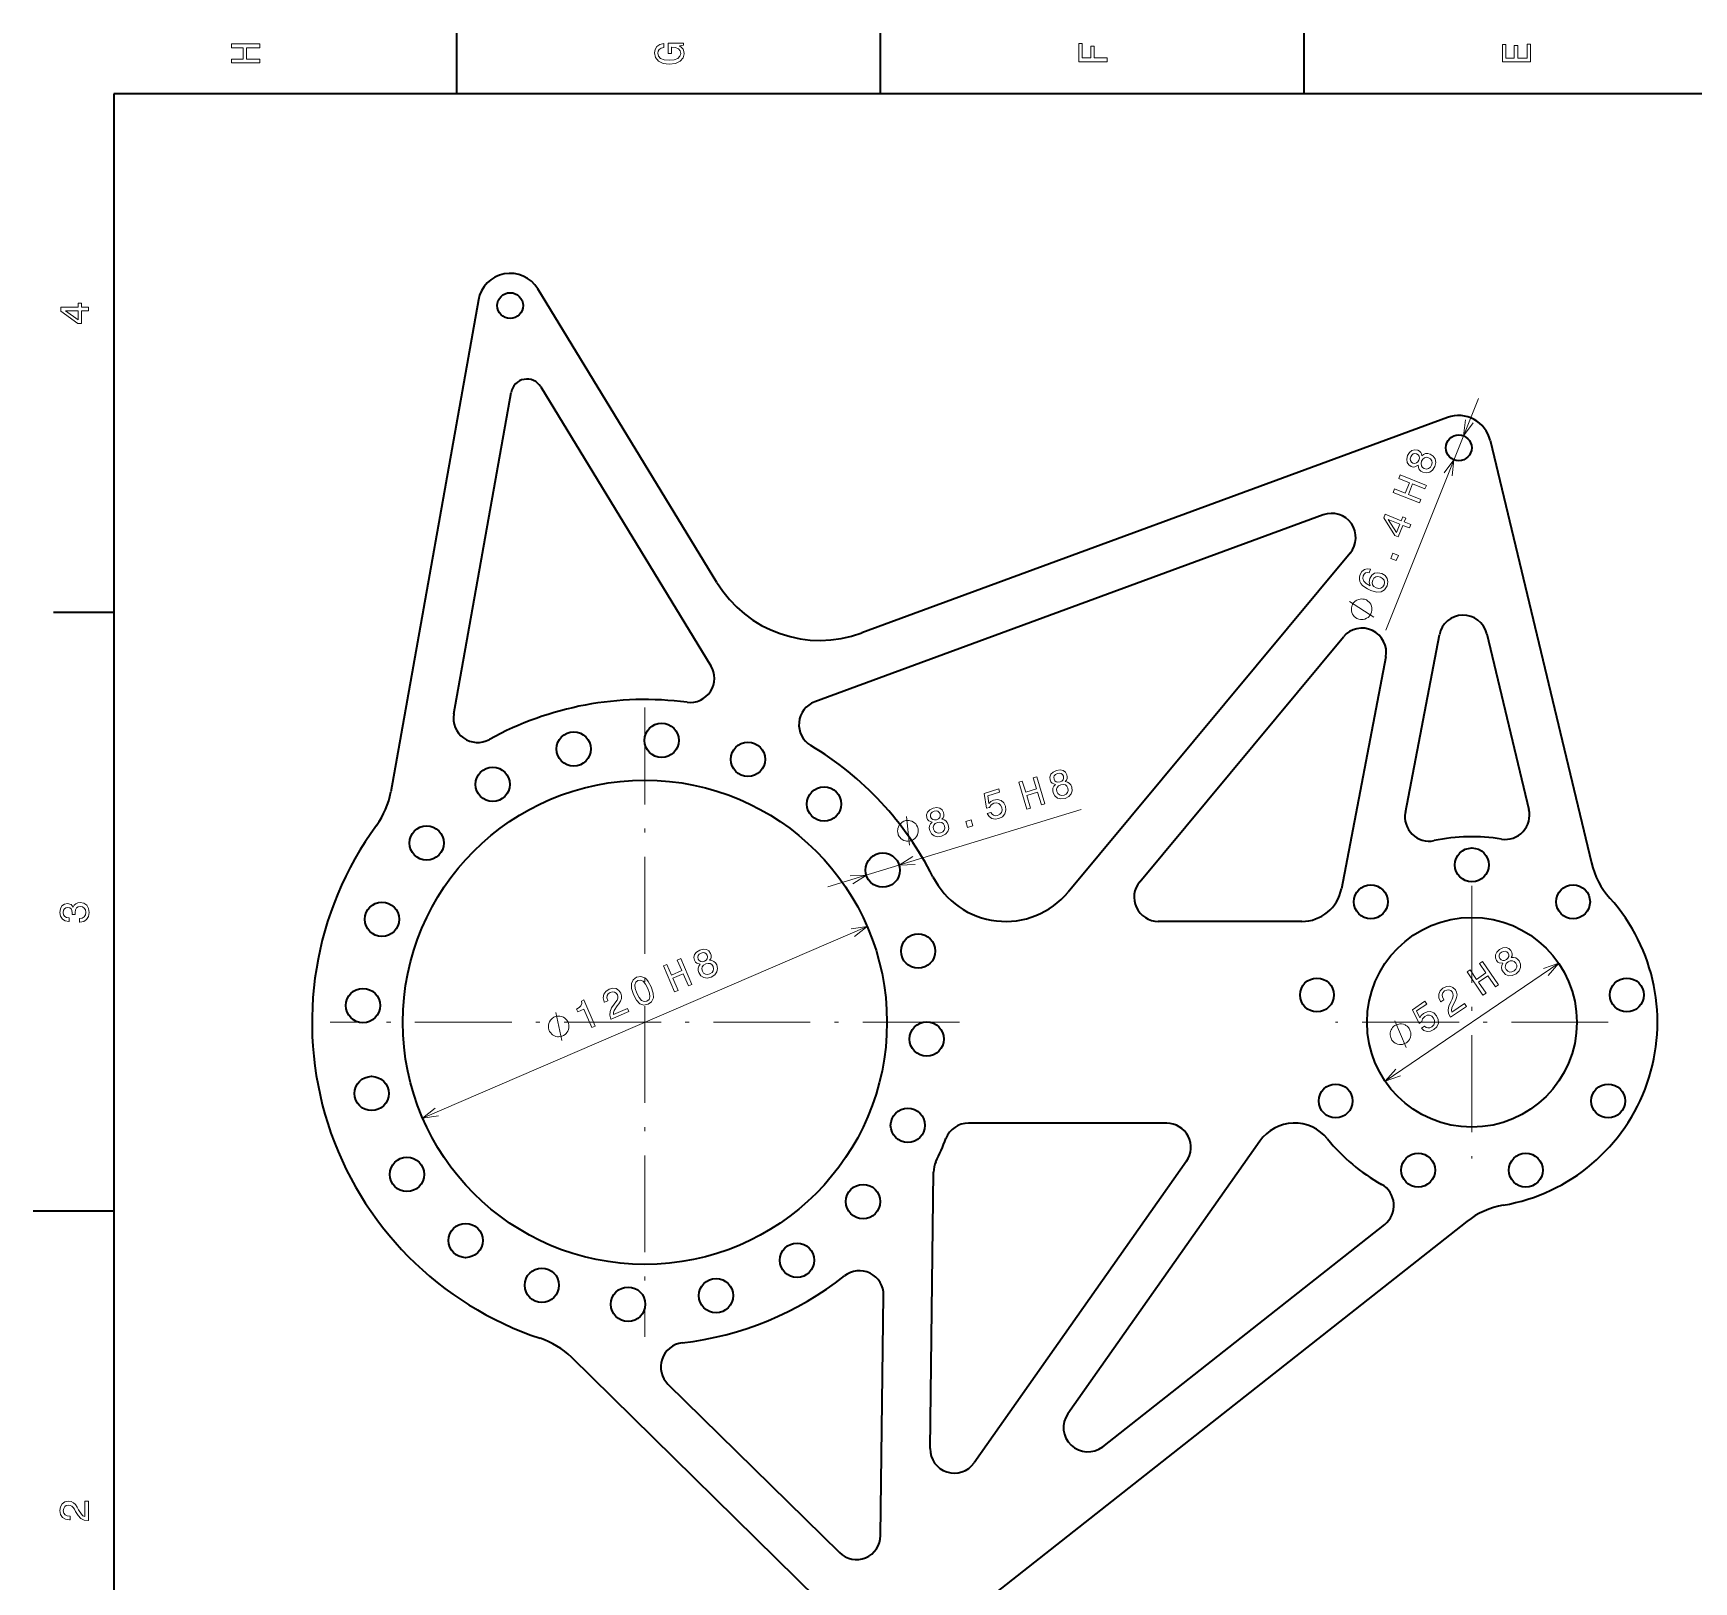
# Model space of a CAD drawing. Extents: x 0 to 420, y 0 to 297.
# Drawn here: x 0 to 205.8, y 102.6 to 294.5 of the extents above; entities that cross this region are included whole.
import ezdxf

# ---------------------------------------------------------------- set-up
doc = ezdxf.new("R2010")
doc.units = 0
doc.linetypes.add('DASHDOT', pattern=[18.5, 12, -3, 0.5, -3])

msp = doc.modelspace()

# ---------------------------------------------------------------- linework, layer by layer
at = {"color": 7, "lineweight": 35}
for p, q in [((52.5, 287), (52.5, 294.5)), ((105, 287), (105, 294.5)), ((157.5, 287), (157.5, 294.5)), ((410, 287), (10, 287)), ((10, 287), (10, 10)), ((55.170738, 261.4422), (44.320633, 200.481354)), ((84.718437, 226.441376), (62.523613, 262.824371)), ((52.132698, 210.132538), (59.226707, 249.989944)), ((62.903145, 250.681046), (83.986282, 216.120392)), ((175.292709, 246.869232), (102.700859, 220.174789)), ((180.563171, 244.046982), (193.112152, 191.668442)), ((159.877045, 234.807556), (96.860023, 211.634094)), ((163.218475, 230.072968), (128.258209, 188.06076)), ((10, 222.699997), (2.5, 222.699997)), ((137.133377, 189.345963), (162.382828, 219.688568)), ((170.053513, 197.944855), (174.270508, 219.950317)), ((180.134323, 220.084656), (185.35466, 198.295395)), ((167.635239, 217.205017), (162.131699, 188.485992)), ((157.221054, 184.427032), (139.439392, 184.427032)), ((140.4758, 159.427032), (115.913391, 159.427032)), ((152.027557, 157.197998), (128.233002, 123.418304)), ((142.928421, 154.699402), (116.607101, 117.332611)), ((111.154716, 119.097267), (111.577866, 153.373245)), ((10, 148.5), (0, 148.5)), ((177.689362, 147.256775), (109.351395, 93.430183)), ((132.541901, 119.333939), (167.494217, 146.864212)), ((105.021088, 108.309601), (105.388763, 138.09285)), ((104.073929, 93.718292), (66.705559, 130.40863)), ((78.666031, 127.07383), (99.919502, 106.205986))]:
    msp.add_line(p, q, dxfattribs=at)
at = {"color": 7, "lineweight": 13}
for p, q in [((167.643677, 220.530945), (179.123489, 249.243347)), ((98.47612, 188.701553), (129.884155, 198.300461)), ((48.249084, 160.064606), (103.359253, 183.789459)), ((167.55336, 164.618134), (189.054977, 179.235931))]:
    msp.add_line(p, q, dxfattribs=at)
at = {"color": 7, "linetype": 'DASHDOT', "lineweight": 13}
for p, q in [((75.804169, 210.927032), (75.804169, 132.927032)), ((178.304169, 188.827026), (178.304169, 155.027039)), ((114.804169, 171.927032), (36.804169, 171.927032)), ((195.204163, 171.927032), (161.404175, 171.927032))]:
    msp.add_line(p, q, dxfattribs=at)
at = {"color": 7, "lineweight": 13}
for points in [[(28.083214, 290.829987), (28.083214, 291.299011), (26.439121, 291.299011), (26.439121, 292.701019), (28.083214, 292.701019), (28.083214, 293.164978), (24.583214, 293.164978), (24.583214, 292.701019), (26.010447, 292.701019), (26.010447, 291.299011), (24.583214, 291.299011), (24.583214, 290.829987)], [(80.114197, 292.922913), (80.583214, 293.008667), (80.583214, 293.260803), (78.692001, 293.260803), (78.692001, 291.984863), (79.120682, 291.984863), (79.120682, 292.771606), (79.15094, 292.771606), (79.614914, 292.71109), (79.957855, 292.549713), (80.174713, 292.302612), (80.245316, 291.994965), (80.154541, 291.652039), (79.882202, 291.384735), (79.433357, 291.213257), (78.818085, 291.15274), (78.207855, 291.208221), (77.759003, 291.3797), (77.486671, 291.652039), (77.390854, 292.020172), (77.441284, 292.272339), (77.582497, 292.479126), (77.819527, 292.630402), (78.137245, 292.716156), (78.137245, 293.215424), (77.653099, 293.08429), (77.289986, 292.837189), (77.068085, 292.489197), (76.987396, 292.050446), (77.113472, 291.475525), (77.481628, 291.041779), (78.0616, 290.764404), (78.833214, 290.668579), (79.609871, 290.764404), (80.189842, 291.041779), (80.557999, 291.450287), (80.679039, 291.964691), (80.638687, 292.252167), (80.537827, 292.509369), (80.361313, 292.731262)], [(133.083206, 290.966156), (133.083206, 291.43515), (131.474411, 291.43515), (131.474411, 292.907776), (131.055832, 292.907776), (131.055832, 291.43515), (130.006836, 291.43515), (130.006836, 293.245697), (129.583206, 293.245697), (129.583206, 290.966156)], [(185.583206, 290.940918), (185.583206, 293.159943), (185.159576, 293.159943), (185.159576, 291.404907), (183.974411, 291.404907), (183.974411, 292.968292), (183.555832, 292.968292), (183.555832, 291.404907), (182.506836, 291.404907), (182.506836, 293.119598), (182.083206, 293.119598), (182.083206, 290.940918)], [(6.833213, 260.077362), (6.833213, 260.53125), (5.965778, 260.53125), (5.965778, 261.030548), (5.56232, 261.030548), (5.56232, 260.53125), (3.408862, 260.53125), (3.408862, 260.072327), (5.521974, 258.539185), (5.965778, 258.539185), (5.965778, 260.077362)], [(5.56232, 258.96283), (3.993876, 260.077362), (5.56232, 260.077362)], [(171.628494, 240.965363), (171.664124, 240.674118), (171.781235, 240.437195), (171.969498, 240.242432), (172.232681, 240.099182), (172.679398, 240.007477), (173.088638, 240.093704), (173.435104, 240.362534), (173.705688, 240.80835), (173.815186, 241.313141), (173.749557, 241.746735), (173.512573, 242.091339), (173.127625, 242.33757), (172.836365, 242.410583), (172.567596, 242.403976), (172.317566, 242.308411), (172.092819, 242.126709), (172.055328, 242.358948), (171.953217, 242.551849), (171.797729, 242.706345), (171.579514, 242.826187), (171.217072, 242.884201), (170.871521, 242.79425), (170.570938, 242.545074), (170.338745, 242.15451), (170.235809, 241.706863), (170.281754, 241.319153), (170.46817, 241.011078), (170.772552, 240.807892), (171.011383, 240.739563), (171.230515, 240.744293)], [(170.987885, 241.237793), (170.796829, 241.357635), (170.682541, 241.533661), (170.65535, 241.750946), (170.713379, 242.00473), (170.844452, 242.223907), (171.013931, 242.362518), (171.218094, 242.411255), (171.440979, 242.371033), (171.634857, 242.244629), (171.753815, 242.066711), (171.790375, 241.845703), (171.729538, 241.59845), (171.596588, 241.374603), (171.422424, 241.237854), (171.213593, 241.19101)], [(172.403046, 240.55249), (172.171707, 240.693863), (172.038696, 240.904556), (172.00119, 241.163956), (172.071396, 241.461777), (172.223999, 241.721222), (172.430008, 241.88327), (172.671616, 241.944183), (172.938522, 241.891769), (173.186722, 241.73822), (173.333786, 241.521912), (173.380646, 241.258759), (173.312332, 240.965622), (173.157852, 240.701508), (172.942474, 240.543213), (172.686829, 240.487915)], [(171.79068, 236.290359), (171.964798, 236.725861), (170.438202, 237.336227), (170.958694, 238.638046), (172.485291, 238.027679), (172.657547, 238.458496), (169.407669, 239.757874), (169.235428, 239.327042), (170.560654, 238.79718), (170.040161, 237.495361), (168.714935, 238.025223), (168.540802, 237.589722)], [(170.551224, 233.190338), (170.719727, 233.611786), (169.914291, 233.933823), (170.09964, 234.397415), (169.725021, 234.547211), (169.539658, 234.083603), (167.5401, 234.883057), (167.36972, 234.456924), (168.76265, 232.248871), (169.174744, 232.084106), (169.745789, 233.51236)], [(168.957382, 232.627258), (167.91481, 234.244431), (169.371155, 233.662155)], [(168.932068, 229.14064), (169.190445, 229.786865), (168.492706, 230.065842), (168.234344, 229.419617)], [(165.749435, 228.067856), (165.334564, 228.130539), (164.971207, 228.036835), (164.665955, 227.789551), (164.440308, 227.401794), (164.362625, 227.112396), (164.35611, 226.838013), (164.417023, 226.569244), (164.551926, 226.308914), (164.753311, 226.06546), (165.025864, 225.83699), (165.369598, 225.62352), (165.77887, 225.438156), (166.473785, 225.247223), (167.047867, 225.283829), (167.486115, 225.537689), (167.786652, 226.00412), (167.883972, 226.49205), (167.802429, 226.926575), (167.545776, 227.289886), (167.137421, 227.545502), (166.660721, 227.643753), (166.232758, 227.565033), (165.884415, 227.318665), (165.64473, 226.936539), (165.560516, 226.454224), (165.694504, 226.01503), (165.207474, 226.291214), (164.897446, 226.588974), (164.769104, 226.906433), (164.821487, 227.254822), (164.95256, 227.473984), (165.122055, 227.61261), (165.332764, 227.664154), (165.577194, 227.637039)], [(166.960495, 227.089386), (167.234909, 226.919922), (167.407257, 226.698944), (167.472855, 226.428299), (167.414841, 226.147339), (167.257553, 225.889771), (167.028122, 225.737091), (166.749054, 225.691162), (166.437195, 225.766968), (166.165573, 225.929886), (165.99791, 226.148987), (165.943542, 226.420578), (166.008118, 226.731506), (166.160736, 226.963776), (166.377045, 227.11084), (166.649567, 227.153961)], [(165.114532, 224.306351), (165.00621, 224.34967), (164.767899, 224.382126), (164.58374, 224.392929), (164.453766, 224.38208), (164.247955, 224.338715), (164.020493, 224.241196), (163.847198, 224.122009), (163.74971, 224.035339), (163.630585, 223.894501), (163.489792, 223.699493), (163.446487, 223.591171), (163.403168, 223.482849), (163.370712, 223.244537), (163.359909, 223.060379), (163.370758, 222.930389), (163.414124, 222.724579), (163.511642, 222.497131), (163.630829, 222.323822), (163.717499, 222.226349), (163.858337, 222.107208), (164.053345, 221.966431), (164.161667, 221.923111), (164.270004, 221.879807), (164.508316, 221.847351), (164.692459, 221.836548), (164.822449, 221.847397), (165.028259, 221.890747), (165.255707, 221.988281), (165.429016, 222.107452), (165.526489, 222.194138), (165.645615, 222.334976), (165.786407, 222.529968), (165.829727, 222.638306), (165.873032, 222.746628), (165.905487, 222.98494), (165.91629, 223.169098), (165.905441, 223.299072), (165.862091, 223.504883), (165.764557, 223.732346), (165.64537, 223.90564), (165.558701, 224.003113), (165.417862, 224.122253), (165.22287, 224.263046)], [(123.156052, 198.335541), (123.604591, 198.472626), (123.124069, 200.044922), (124.464859, 200.454697), (124.945389, 198.882401), (125.389107, 199.018005), (124.36615, 202.365173), (123.922424, 202.229568), (124.339569, 200.864655), (122.998779, 200.45488), (122.581635, 201.819794), (122.133087, 201.682709)], [(126.698547, 201.390488), (126.493851, 201.180267), (126.382523, 200.940582), (126.348648, 200.671814), (126.401855, 200.376953), (126.610207, 199.971283), (126.933777, 199.706299), (127.360352, 199.60463), (127.877357, 199.672989), (128.339417, 199.903854), (128.636292, 200.226624), (128.756439, 200.627213), (128.707245, 201.081512), (128.581696, 201.354279), (128.408188, 201.559662), (128.177078, 201.694687), (127.894653, 201.756042), (128.0522, 201.930756), (128.138611, 202.13118), (128.161636, 202.349152), (128.118347, 202.59433), (127.936523, 202.913177), (127.649933, 203.12619), (127.267433, 203.204407), (126.817551, 203.140747), (126.404114, 202.940552), (126.130692, 202.661865), (126.007309, 202.323578), (126.039627, 201.95903), (126.135971, 201.730072), (126.276917, 201.56221)], [(126.509598, 202.060486), (126.483337, 202.284485), (126.548965, 202.483841), (126.701286, 202.641144), (126.935471, 202.754898), (127.188416, 202.790009), (127.402641, 202.744751), (127.568512, 202.616135), (127.676773, 202.417191), (127.699692, 202.18689), (127.635529, 201.982712), (127.48616, 201.815765), (127.255325, 201.708298), (126.997559, 201.671722), (126.78186, 201.721802), (126.614517, 201.85524)], [(118.235046, 197.786087), (118.462021, 197.423035), (118.792686, 197.186584), (119.198898, 197.099792), (119.664734, 197.163055), (120.12532, 197.398743), (120.434113, 197.751526), (120.560295, 198.201416), (120.504532, 198.711731), (120.285454, 199.135208), (119.94635, 199.416534), (119.51535, 199.532669), (119.022453, 199.47168), (118.678421, 199.303253), (118.447327, 199.058594), (118.306732, 200.00177), (119.772926, 200.449875), (119.652054, 200.845352), (117.862717, 200.298508), (118.139893, 198.442566), (118.525726, 198.560486), (118.736183, 198.87265), (119.068024, 199.063721), (119.392914, 199.105011), (119.676414, 199.022903), (119.898148, 198.83226), (120.044067, 198.544632), (120.083878, 198.224564), (120.00177, 197.941071), (119.811134, 197.71933), (119.523499, 197.57341), (119.257561, 197.529053), (119.025909, 197.579544), (118.828156, 197.708954), (118.683586, 197.923172)], [(126.861908, 200.528091), (126.827194, 200.796982), (126.908104, 201.032654), (127.086815, 201.22438), (127.36293, 201.356232), (127.660751, 201.39978), (127.916115, 201.340714), (128.114944, 201.190536), (128.241302, 200.949661), (128.277084, 200.660004), (128.200592, 200.409882), (128.024841, 200.208496), (127.75354, 200.078125), (127.450897, 200.033096), (127.192581, 200.101807), (126.989334, 200.266449)], [(111.402847, 196.71582), (111.198135, 196.5056), (111.086823, 196.265915), (111.05294, 195.997162), (111.106148, 195.702286), (111.314507, 195.296616), (111.638069, 195.031631), (112.064651, 194.929977), (112.581657, 194.998337), (113.043724, 195.229202), (113.340591, 195.551956), (113.460747, 195.952545), (113.411545, 196.40686), (113.285995, 196.679626), (113.112488, 196.884995), (112.881371, 197.020035), (112.598953, 197.081375), (112.756493, 197.256088), (112.842896, 197.456512), (112.865929, 197.6745), (112.822639, 197.919678), (112.640816, 198.238525), (112.354233, 198.451523), (111.971725, 198.529739), (111.521851, 198.46608), (111.108406, 198.2659), (110.834984, 197.987213), (110.711609, 197.648911), (110.743919, 197.284378), (110.840263, 197.05542), (110.981209, 196.887558)], [(111.213898, 197.385818), (111.187622, 197.609818), (111.253258, 197.809174), (111.405579, 197.966476), (111.639771, 198.080231), (111.892708, 198.115356), (112.106934, 198.070084), (112.272804, 197.941467), (112.381065, 197.742523), (112.403992, 197.512222), (112.339828, 197.308044), (112.19046, 197.141098), (111.959625, 197.033646), (111.701859, 196.997055), (111.486153, 197.04715), (111.31881, 197.180573)], [(109.632637, 196.032425), (109.598541, 196.143997), (109.474556, 196.350098), (109.367622, 196.500397), (109.27774, 196.594925), (109.115021, 196.72818), (108.896515, 196.844391), (108.695053, 196.904816), (108.566429, 196.926514), (108.382027, 196.931152), (108.14183, 196.918732), (108.030258, 196.884644), (107.918686, 196.85054), (107.712593, 196.726547), (107.562279, 196.619614), (107.467758, 196.529739), (107.334503, 196.36702), (107.218292, 196.148514), (107.157867, 195.947052), (107.136177, 195.818436), (107.131538, 195.634018), (107.143951, 195.393829), (107.178047, 195.282257), (107.212151, 195.170685), (107.336128, 194.964584), (107.443062, 194.814285), (107.532951, 194.719757), (107.695671, 194.586487), (107.914177, 194.470276), (108.115631, 194.409866), (108.244255, 194.388168), (108.428665, 194.38353), (108.668854, 194.39595), (108.780426, 194.430038), (108.891998, 194.464142), (109.098099, 194.588135), (109.248405, 194.695068), (109.342926, 194.784943), (109.476189, 194.947662), (109.5924, 195.166168), (109.652824, 195.36763), (109.674507, 195.496246), (109.679146, 195.680664), (109.66674, 195.920853)], [(111.566216, 195.853439), (111.531494, 196.122314), (111.612404, 196.357986), (111.791115, 196.549713), (112.06723, 196.681564), (112.365051, 196.725128), (112.620415, 196.666046), (112.819237, 196.515884), (112.945595, 196.274994), (112.981377, 195.985352), (112.9049, 195.735214), (112.729126, 195.533844), (112.45784, 195.403458), (112.15519, 195.358429), (111.896889, 195.427139), (111.693634, 195.591782)], [(115.792274, 196.085022), (116.457855, 196.288437), (116.23822, 197.007065), (115.572647, 196.80365)], [(5.733789, 184.329117), (5.769093, 184.329117), (6.253242, 184.409805), (6.616354, 184.646835), (6.848343, 185.020035), (6.934078, 185.514282), (6.848343, 186.038773), (6.626441, 186.432144), (6.273415, 186.684311), (5.819525, 186.775085), (5.521974, 186.734741), (5.2799, 186.623795), (5.0933, 186.44223), (4.957133, 186.20015), (4.684798, 186.527969), (4.251081, 186.643967), (3.857709, 186.568314), (3.560158, 186.351456), (3.373559, 185.998428), (3.307997, 185.514282), (3.388689, 185.060394), (3.610591, 184.712402), (3.963617, 184.485458), (4.432637, 184.409805), (4.467939, 184.409805), (4.467939, 184.858658), (4.145173, 184.899002), (3.913184, 185.030121), (3.771974, 185.241943), (3.721542, 185.53949), (3.761888, 185.801743), (3.867795, 185.993378), (4.039265, 186.109375), (4.271254, 186.15477), (4.518372, 186.109375), (4.684798, 185.988342), (4.785663, 185.77652), (4.815922, 185.489059), (4.810879, 185.292374), (5.209294, 185.292374), (5.199208, 185.53949), (5.244596, 185.857224), (5.365634, 186.094254), (5.56232, 186.235458), (5.819525, 186.285889), (6.112032, 186.230423), (6.328891, 186.084167), (6.465058, 185.852173), (6.510447, 185.54454), (6.460014, 185.226807), (6.308718, 184.994827), (6.066643, 184.848572), (5.733789, 184.793091)], [(182.145523, 179.237762), (182.012207, 178.976379), (181.976822, 178.714478), (182.024002, 178.447739), (182.162094, 178.181824), (182.481186, 177.856003), (182.868668, 177.698654), (183.306229, 177.727798), (183.779846, 177.946106), (184.152878, 178.303391), (184.340927, 178.699554), (184.337128, 179.117752), (184.155685, 179.537155), (183.955017, 179.760529), (183.7285, 179.90535), (183.467773, 179.965942), (183.179855, 179.940948), (183.278625, 180.154465), (183.301834, 180.371475), (183.259323, 180.586517), (183.145416, 180.807892), (182.877365, 181.05864), (182.540588, 181.177277), (182.152069, 181.138794), (181.74118, 180.944824), (181.405518, 180.631241), (181.226822, 180.284119), (181.209091, 179.924469), (181.347855, 179.585815), (181.507645, 179.39563), (181.691956, 179.277008)], [(79.490433, 175.691422), (79.921227, 175.876877), (79.271126, 177.386978), (80.558884, 177.94136), (81.208984, 176.431259), (81.635147, 176.614716), (80.251198, 179.829468), (79.825035, 179.646011), (80.389381, 178.335098), (79.101624, 177.780716), (78.537277, 179.091629), (78.106483, 178.906174)], [(82.676437, 179.116516), (82.496033, 178.885117), (82.411682, 178.634659), (82.407486, 178.3638), (82.492722, 178.076553), (82.744308, 177.696182), (83.094986, 177.468292), (83.530151, 177.414032), (84.036537, 177.538696), (84.47049, 177.818848), (84.730164, 178.172241), (84.805649, 178.583588), (84.706917, 179.029755), (84.5522, 179.287109), (84.357216, 179.472214), (84.112679, 179.58107), (83.825233, 179.611069), (83.962662, 179.802002), (84.026558, 180.010712), (84.025536, 180.229889), (83.95562, 180.468842), (83.739914, 180.765823), (83.431694, 180.946106), (83.042915, 180.981888), (82.60273, 180.869263), (82.213753, 180.624939), (81.972542, 180.317947), (81.887024, 179.968155), (81.959129, 179.60936), (82.080002, 179.392349), (82.238525, 179.240967)], [(82.415146, 179.761749), (82.364456, 179.981506), (82.407829, 180.186874), (82.541977, 180.359924), (82.76226, 180.498688), (83.009827, 180.56134), (83.22773, 180.539841), (83.406708, 180.430206), (83.53614, 180.244324), (83.58419, 180.017929), (83.542809, 179.807953), (83.412651, 179.625626), (83.195, 179.4935), (82.94281, 179.428848), (82.722908, 179.454987), (82.541939, 179.569244)], [(82.933418, 178.277252), (82.869423, 178.54071), (82.923988, 178.783829), (83.080589, 178.994003), (83.340569, 179.155334), (83.631828, 179.231308), (83.89212, 179.200607), (84.106224, 179.073151), (84.258232, 178.84758), (84.325577, 178.563599), (84.276993, 178.306595), (84.124382, 178.087143), (83.869026, 177.927795), (83.573143, 177.849838), (83.308861, 177.889801), (83.088776, 178.031158)], [(179.665909, 175.271225), (180.053772, 175.534912), (179.129425, 176.894562), (180.288879, 177.6828), (181.213226, 176.323166), (181.596924, 176.58403), (179.62915, 179.47847), (179.245438, 179.217621), (180.047867, 178.037308), (178.888412, 177.249069), (178.085999, 178.429367), (177.69812, 178.16568)], [(181.766754, 179.821823), (181.675354, 180.028015), (181.679047, 180.237869), (181.777985, 180.433197), (181.968018, 180.611176), (182.199234, 180.719574), (182.417252, 180.739731), (182.613754, 180.665985), (182.776047, 180.507996), (182.866119, 180.2948), (182.86525, 180.080765), (182.771988, 179.87709), (182.583298, 179.706131), (182.347916, 179.594894), (182.127045, 179.578903), (181.927704, 179.65683)], [(182.556808, 178.462357), (182.444077, 178.708923), (182.451599, 178.957977), (182.565567, 179.194016), (182.790283, 179.401672), (183.061874, 179.531433), (183.323273, 179.550583), (183.557648, 179.465988), (183.749619, 179.273285), (183.869537, 179.007202), (183.870514, 178.745636), (183.762222, 178.501266), (183.541672, 178.296448), (183.265915, 178.163849), (182.99884, 178.153046), (182.755966, 178.250153)], [(74.37674, 175.351334), (74.759315, 174.653976), (75.200371, 174.228897), (75.683388, 174.063477), (76.209015, 174.168961), (76.642258, 174.476257), (76.854073, 174.940811), (76.843811, 175.551361), (76.604836, 176.310516), (76.219635, 177.001236), (76.007988, 177.250549), (75.781219, 177.432953), (75.298195, 177.598373), (74.775208, 177.499527), (74.339325, 177.185593), (74.129509, 176.7164), (74.135139, 176.103867)], [(74.821434, 175.54277), (74.617203, 176.119217), (74.559517, 176.572083), (74.66626, 176.898056), (74.94072, 177.115051), (75.282349, 177.163284), (75.592506, 177.016785), (75.881798, 176.663635), (76.160149, 176.11908), (76.366379, 175.537994), (76.424072, 175.085144), (76.317322, 174.759155), (76.045486, 174.548798), (75.701233, 174.493942), (75.391083, 174.640442), (75.101784, 174.993591)], [(71.607323, 172.297745), (73.816887, 173.248962), (73.645386, 173.647339), (71.89904, 172.895538), (71.902596, 173.155121), (71.991585, 173.407578), (72.364174, 173.957809), (72.577652, 174.214432), (72.797623, 174.545242), (72.915634, 174.870575), (72.92305, 175.197723), (72.835754, 175.528015), (72.589508, 175.883224), (72.240181, 176.095215), (71.822899, 176.146194), (71.36219, 176.030228), (70.951393, 175.76004), (70.70697, 175.396744), (70.638824, 174.955597), (70.762123, 174.465103), (70.790047, 174.400253), (71.211578, 174.581726), (71.195618, 174.61879), (71.101715, 174.951721), (71.127075, 175.237183), (71.262444, 175.471161), (71.504539, 175.635773), (71.793152, 175.705109), (72.042198, 175.675064), (72.249672, 175.550247), (72.393707, 175.343201), (72.453018, 175.116165), (72.442772, 174.897614), (72.362343, 174.6763), (72.218353, 174.4496), (72.008865, 174.183716), (71.678543, 173.70108), (71.490532, 173.257767), (71.460152, 172.80542), (71.601341, 172.311646)], [(175.657883, 172.546387), (177.647293, 173.89888), (177.403442, 174.257553), (175.8311, 173.188599), (175.785431, 173.444168), (175.824982, 173.708908), (176.086624, 174.319748), (176.24762, 174.612167), (176.40097, 174.978638), (176.455215, 175.320435), (176.400528, 175.643066), (176.252274, 175.950851), (175.943192, 176.252991), (175.560028, 176.394989), (175.140656, 176.366013), (174.710251, 176.164871), (174.358063, 175.821777), (174.186874, 175.418762), (174.203506, 174.972702), (174.41748, 174.514435), (174.457184, 174.456039), (174.836716, 174.714066), (174.814026, 174.747437), (174.658752, 175.056564), (174.629593, 175.341644), (174.718201, 175.597031), (174.924744, 175.804535), (175.194992, 175.927277), (175.445221, 175.944931), (175.672577, 175.861664), (175.853226, 175.685654), (175.954453, 175.473953), (175.985794, 175.257431), (175.94873, 175.024902), (175.850281, 174.775009), (175.694946, 174.474258), (175.462021, 173.937805), (175.361389, 173.466904), (175.417221, 173.016998), (175.649384, 172.558899)], [(69.222656, 171.271149), (69.644188, 171.452621), (68.250267, 174.690536), (67.935272, 174.554932), (67.973534, 174.236481), (67.888542, 173.974762), (67.681625, 173.753922), (67.345535, 173.565308), (67.487122, 173.23642), (68.237541, 173.559464)], [(172.038345, 171.189453), (172.36261, 170.909836), (172.748444, 170.78186), (173.16214, 170.819183), (173.588379, 171.017471), (173.958588, 171.378922), (174.149124, 171.807281), (174.136505, 172.274368), (173.932205, 172.745316), (173.59761, 173.084976), (173.19043, 173.253342), (172.744354, 173.23671), (172.291611, 173.032578), (172.012833, 172.769867), (171.864502, 172.467773), (171.45105, 173.327087), (172.718933, 174.189056), (172.486435, 174.531052), (170.939117, 173.479111), (171.753159, 171.788361), (172.086807, 172.015182), (172.19545, 172.375671), (172.455872, 172.656387), (172.753983, 172.791977), (173.049088, 172.797455), (173.317307, 172.680984), (173.541824, 172.449417), (173.674576, 172.155487), (173.680054, 171.860382), (173.563583, 171.592163), (173.332016, 171.367645), (173.091125, 171.246567), (172.854919, 171.226242), (172.627716, 171.291321), (172.426224, 171.453156)], [(66.301254, 171.918762), (66.255127, 172.025925), (66.109283, 172.217178), (65.986504, 172.354858), (65.886787, 172.43895), (65.710434, 172.553558), (65.480507, 172.645096), (65.273628, 172.68306), (65.14341, 172.690506), (64.959602, 172.674881), (64.722221, 172.6362), (64.615059, 172.590073), (64.507896, 172.54393), (64.316643, 172.398087), (64.178978, 172.275314), (64.094887, 172.175598), (63.980278, 171.999252), (63.888733, 171.769318), (63.850777, 171.562439), (63.84333, 171.43222), (63.858948, 171.248413), (63.897629, 171.011032), (63.943756, 170.90387), (63.989891, 170.796707), (64.135735, 170.605469), (64.258514, 170.467789), (64.358231, 170.383698), (64.534576, 170.269089), (64.764511, 170.177551), (64.97139, 170.139587), (65.101608, 170.132141), (65.285408, 170.147766), (65.522797, 170.186447), (65.629959, 170.232574), (65.737122, 170.278702), (65.928368, 170.424545), (66.06604, 170.547333), (66.150131, 170.647034), (66.26474, 170.823395), (66.356277, 171.053329), (66.394241, 171.260193), (66.401688, 171.390427), (66.38607, 171.574234), (66.347389, 171.811615)], [(170.519638, 171.169296), (170.454041, 171.265778), (170.274628, 171.425934), (170.127991, 171.537872), (170.01416, 171.601547), (169.81929, 171.680679), (169.576172, 171.72702), (169.36586, 171.725113), (169.236588, 171.707748), (169.059067, 171.657608), (168.833298, 171.574661), (168.736816, 171.509064), (168.640335, 171.443481), (168.480179, 171.264053), (168.368256, 171.117416), (168.304565, 171.003586), (168.225433, 170.808716), (168.179108, 170.565598), (168.181, 170.355286), (168.198364, 170.226013), (168.248505, 170.048492), (168.331451, 169.822739), (168.397049, 169.726257), (168.462631, 169.629776), (168.642059, 169.469604), (168.788696, 169.357681), (168.902527, 169.293991), (169.097397, 169.214859), (169.340515, 169.168533), (169.550827, 169.170441), (169.680099, 169.18779), (169.85762, 169.23793), (170.083374, 169.320877), (170.179855, 169.386475), (170.276337, 169.452072), (170.436508, 169.631485), (170.548431, 169.778122), (170.612122, 169.891953), (170.691254, 170.086823), (170.737579, 170.329941), (170.735672, 170.540253), (170.718323, 170.669525), (170.668182, 170.847046), (170.585236, 171.072815)], [(6.833213, 110.169449), (6.833213, 112.575073), (6.399496, 112.575073), (6.399496, 110.673775), (6.162464, 110.779686), (5.965778, 110.961243), (5.607709, 111.521034), (5.456412, 111.818588), (5.239553, 112.151443), (4.987392, 112.388474), (4.689841, 112.524643), (4.351945, 112.575073), (3.928314, 112.489334), (3.595461, 112.252304), (3.383646, 111.889191), (3.307997, 111.420174), (3.393732, 110.93602), (3.630764, 110.567871), (4.009006, 110.330833), (4.508286, 110.250145), (4.578891, 110.250145), (4.578891, 110.709076), (4.538545, 110.709076), (4.195605, 110.754471), (3.943444, 110.890633), (3.782061, 111.107491), (3.726585, 111.394958), (3.777017, 111.687462), (3.903098, 111.90432), (4.099784, 112.045532), (4.346902, 112.095963), (4.578891, 112.060661), (4.775577, 111.964844), (4.947046, 111.803459), (5.098343, 111.581558), (5.259727, 111.284004), (5.572406, 110.789772), (5.90526, 110.441788), (6.308718, 110.235016), (6.818084, 110.169449)]]:
    msp.add_lwpolyline(points, close=True, dxfattribs=at)
for points in [[(177.503799, 246.586639), (177.267242, 244.600677), (178.465088, 246.202301)], [(175.842712, 239.643402), (176.079254, 241.629364), (174.881424, 240.027756)], [(166.133102, 222.140076), (163.143097, 224.089401)], [(108.582108, 193.881454), (108.228584, 197.433228)], [(109.018417, 192.464752), (107.322212, 191.40509), (109.320999, 191.474686)], [(101.561584, 189.103256), (103.25779, 190.162933), (101.259003, 190.093323)], [(101.789528, 182.550125), (103.359253, 183.789459), (101.380165, 183.501038)], [(187.748398, 177.721725), (189.054977, 179.235931), (187.166336, 178.577881)], [(65.493004, 169.665543), (64.752014, 173.157089)], [(170.152786, 168.803772), (168.763901, 172.091766)], [(168.85994, 166.132339), (167.55336, 164.618134), (169.442001, 165.276184)], [(49.818817, 161.30394), (48.249084, 160.064606), (50.22818, 160.353027)]]:
    msp.add_lwpolyline(points, dxfattribs=at)
at = {"color": 7, "lineweight": 35}
for centre, radius in [((59.108849, 260.741272), 1.6), ((176.673248, 243.115021), 1.6), ((66.981743, 205.796844), 2.125), ((77.87989, 206.865417), 2.125), ((88.57486, 204.513977), 2.125), ((75.804169, 171.927032), 30), ((56.947189, 201.412872), 2.125), ((98.019737, 198.972702), 2.125), ((48.758499, 194.142609), 2.125), ((178.304169, 191.427032), 2.1), ((105.290001, 190.784012), 2.125), ((165.769806, 186.864899), 2.1), ((190.838531, 186.864899), 2.1), ((43.217209, 184.697723), 2.125), ((178.304169, 171.927032), 13), ((109.673988, 180.749466), 2.125), ((159.100418, 175.313171), 2.1), ((197.507919, 175.313171), 2.1), ((40.865768, 174.002762), 2.125), ((110.742561, 169.851303), 2.125), ((41.934341, 163.104599), 2.125), ((161.416672, 162.177032), 2.1), ((195.191666, 162.177032), 2.1), ((108.391121, 159.156342), 2.125), ((46.318329, 153.070053), 2.125), ((171.634781, 153.603027), 2.1), ((184.973557, 153.603027), 2.1), ((102.849846, 149.711456), 2.125), ((53.5886, 144.881363), 2.125), ((94.661148, 142.441193), 2.125), ((63.033478, 139.340088), 2.125), ((84.626595, 138.05722), 2.125), ((73.728447, 136.988647), 2.125)]:
    msp.add_circle(centre, radius, dxfattribs=at)
for centre, radius, start, end in [((59.108849, 260.741272), 4, 31.384569, 169.907909), ((61.195763, 249.639481), 2, 31.384569, 169.907909), ((176.673248, 243.115021), 4, 13.473122, 110.190158), ((160.91246, 231.991898), 3, 320.234628, 110.190158), ((97.523804, 234.253082), 15, 211.384564, 290.19016), ((177.216888, 219.385696), 3, 13.473122, 169.151711), ((164.688843, 217.769638), 3, 349.151711, 140.23463), ((81.425209, 214.558044), 3, 262.488695, 31.384569), ((55.086281, 209.606857), 3, 169.907909, 298.803773), ((75.804169, 171.927032), 40, 82.488693, 118.803778), ((97.895439, 208.818436), 3, 110.190158, 239.086035), ((75.804169, 171.927032), 40, 26.802697, 59.086034), ((34.475357, 202.233673), 10, 323.747203, 349.907905), ((172.999893, 197.380219), 3, 169.151711, 281.771576), ((182.437225, 197.596436), 3, 260.853254, 13.473122), ((75.804169, 171.927032), 41.25, 143.747205, 251.685248), ((178.304169, 171.927032), 23, 80.853259, 101.771574), ((202.836945, 193.998337), 10, 193.473117, 221.97663), ((120.507141, 194.510773), 10.083738, 206.802695, 320.234628), ((139.439392, 187.427032), 3, 140.23463, 269.999997), ((157.221054, 189.427032), 5, 269.999997, 349.151711), ((178.304169, 171.927032), 23, 279.722321, 41.976632), ((115.913391, 156.427032), 3, 90.000003, 158.871238), ((140.4758, 156.427032), 3, 324.838985, 90.000003), ((156.324219, 154.171417), 5.255622, 38.931624, 144.838983), ((75.804169, 171.927032), 40, 334.383557, 338.871237), ((178.304169, 171.927032), 23, 218.931622, 240.845697), ((114.577637, 153.336212), 3, 154.383558, 179.292712), ((165.637924, 149.220947), 3, 308.225831, 60.845695), ((183.876984, 139.400986), 10, 99.722319, 128.225832), ((75.804169, 171.927032), 40, 276.628669, 308.188582), ((102.388992, 138.129883), 3, 359.29271, 128.188581), ((59.699524, 123.273117), 10, 45.524543, 71.685246), ((80.767838, 129.214478), 3, 96.628674, 225.524545), ((130.685623, 121.690674), 3, 144.838983, 308.225831), ((114.154488, 119.060234), 3, 179.292712, 324.838985), ((102.021317, 108.346634), 3, 225.524545, 359.29271)]:
    msp.add_arc(centre, radius, start, end, dxfattribs=at)

doc.saveas('drawing.dxf')
